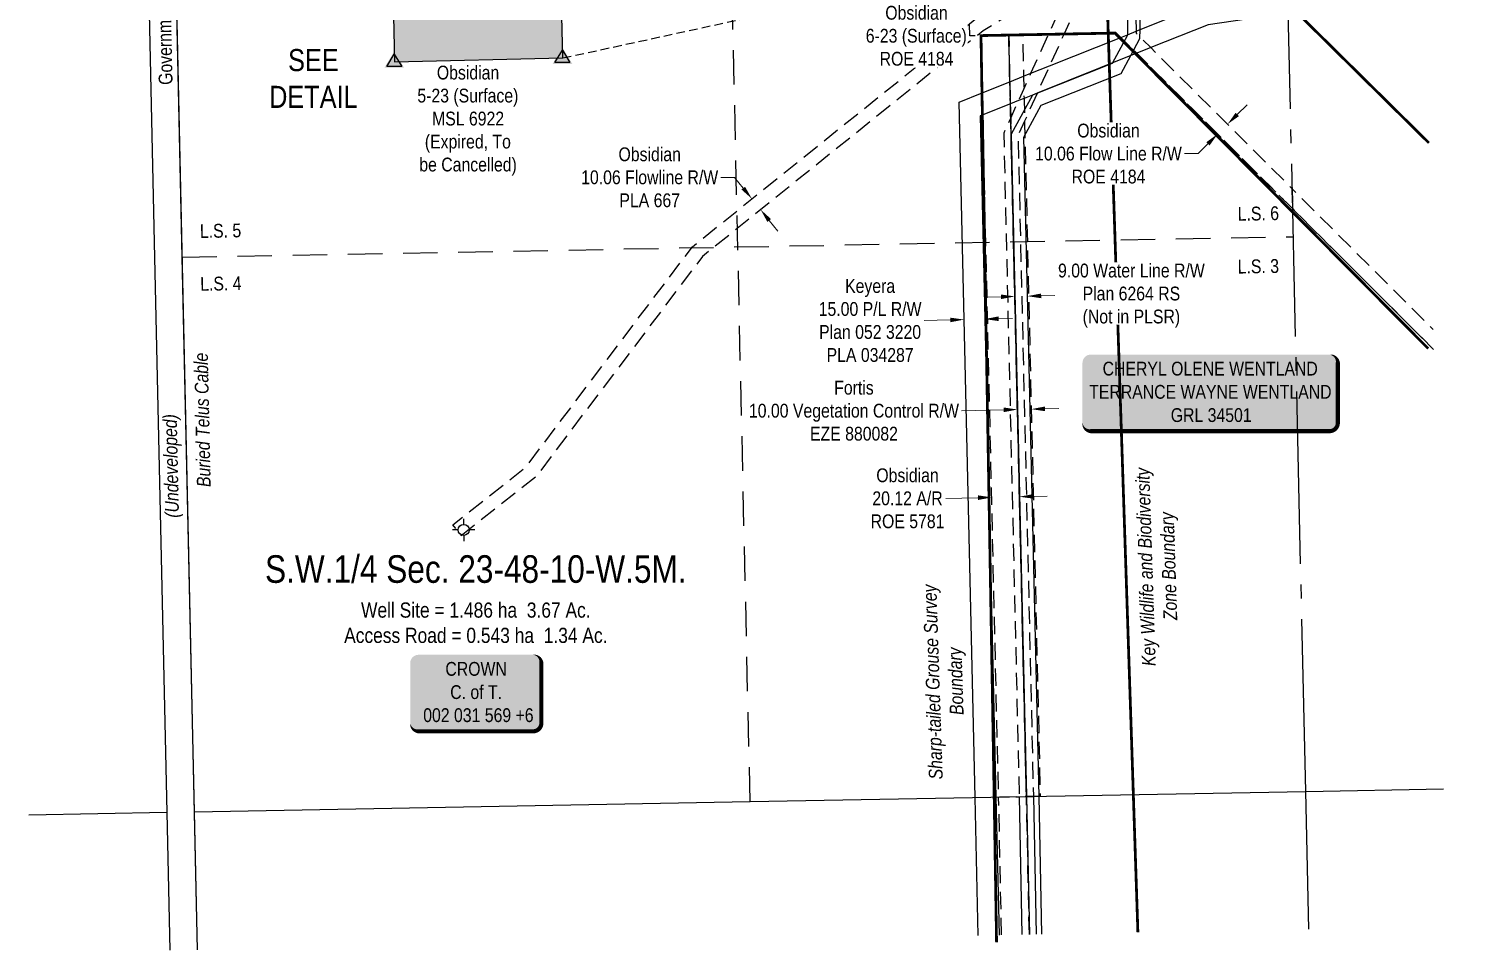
# Model space of a CAD drawing. Extents: x 606821 to 610947, y 5889970 to 5892627.
# Drawn here: x 609116 to 610159, y 5889971 to 5890639 of the extents above; entities that cross this region are included whole.
import ezdxf
from ezdxf.enums import TextEntityAlignment as Align

# ---------------------------------------------------------------- set-up
doc = ezdxf.new("R2010")
doc.units = 0
doc.header["$LTSCALE"] = 5
doc.header["$PDSIZE"] = 0.5
for name, pattern in [('DASHDOT2', [12.7, 6.35, -3.175, 0, -3.175]), ('foc-ACCESSROAD', [3.75, 2.5, -1.25]), ('foc-FLOWLINE', [3.75, 2.5, -1.25]), ('foc-LSD', [8, 5, -3]), ('foc-QUARTERLINE', [33, 25, -3, 2, -3]), ('foc-TIELINE', [1.875, 1.25, -0.625])]:
    doc.linetypes.add(name, pattern=pattern)
doc.layers.get('Defpoints').update_dxf_attribs({"color": 9})
for name, color, linetype in [('AS-OWNER', 7, 'Continuous'), ('AS-TELUS', 224, 'foc-TEL'), ('AS-WILDLIFE', 131, 'DASHDOT2'), ('C-AR', 13, 'foc-ACCESSROAD'), ('C-FLOWLINE', 13, 'foc-FLOWLINE'), ('C-RW', 13, 'Continuous'), ('C-SYMBOL', 7, 'Continuous'), ('C-WS', 13, 'foc-ACCESSROAD'), ('CG-NOTES', 7, 'Continuous'), ('DETAIL-T', 7, 'Continuous'), ('F-EZE', 190, 'foc-FLOWLINE'), ('F-RW', 190, 'Continuous'), ('F-WS', 190, 'foc-ACCESSROAD'), ('F-WS-S', 8, 'Continuous'), ('L-AREAREQUIRED', 7, 'Continuous'), ('L-MON', 1, 'Continuous'), ('L-QSEC', 8, 'foc-QUARTERLINE'), ('L-ROAD-T', 7, 'Continuous'), ('L-SEC', 7, 'Continuous'), ('L-SECTION-LSD', 7, 'foc-LSD'), ('L-TIE', 7, 'foc-TIELINE'), ('P-PROPOSED', 10, 'Continuous'), ('P-PROPOSED-H', 21, 'Continuous')]:
    doc.layers.add(name, color=color, linetype=linetype)
for name, color, linetype, lineweight in [('C-AR-T', 13, 'Continuous', 9), ('C-FLOWLINE-T', 13, 'Continuous', 9), ('C-RW-T', 13, 'Continuous', 9), ('C-WS-T', 13, 'Continuous', 9), ('F-EZE-T', 190, 'Continuous', 9), ('F-RW-T', 190, 'Continuous', 9), ('T-TEXT', 48, 'Continuous', 18)]:
    doc.layers.add(name, color=color, linetype=linetype, lineweight=lineweight)
doc.styles.add('100L', font='ARIALN.TTF', dxfattribs={"height": 11})
doc.styles.add('175L', font='ARIALN.TTF', dxfattribs={"height": 20})
doc.styles.add('240', font='ARIALN.TTF', dxfattribs={"height": 30})
doc.styles.add('80', font='ARIALN.TTF', dxfattribs={"height": 10})
doc.styles.add('80CG', font='ARIALN.TTF', dxfattribs={"height": 10})
doc.styles.add('80L', font='ARIALN.TTF', dxfattribs={"height": 10})
doc.styles.add('80LS', font='ARIALNI.TTF', dxfattribs={"height": 10})
doc.styles.add('foc-LtypeFont', font='ARIALN.TTF', dxfattribs={"height": 7.35})
doc.linetypes.add('foc-TEL', pattern='A,2,-1,["T",foc-LtypeFont,S=0.2,R=0,X=-0.425,Y=-0.75],-1.24,8', length=12.24)
doc.linetypes.add('foc-TEL-NOLINE', pattern='A,0,-2,["T",foc-LtypeFont,S=0.2,R=0,X=-0.425,Y=-0.75],-10.24', length=12.24)
doc.dimstyles.new('Compass 5 000', dxfattribs={"dimscale": 5, "dimtxt": 9, "dimasz": 2, "dimexe": 0.2, "dimexo": 0.0625, "dimgap": 0.5, "dimtad": 0, "dimtih": 1, "dimtoh": 1, "dimzin": 0, "dimdsep": 46, "dimtxsty": '80CG', "dimcen": 0.1, "dimse1": 1, "dimse2": 1, "dimclrd": 256, "dimclrt": 256, "dimaunit": 1, "dimadec": 4, "dimazin": 0, "dimtfac": 0.06, "dimtofl": 0, "dimtmove": 0, "dimatfit": 1, "dimfxl": 0.2, "dimtolj": 1, "dimtzin": 0, "dimlwd": -1, "dimarcsym": 0})

# ---------------------------------------------------------------- blocks, each defined once
blk = doc.blocks.new('*U41')
h = blk.add_hatch(color=59)
edge = h.paths.add_edge_path()
edge.add_line((-86.5, -28.5), (86.5, -28.5))
edge.add_arc((86.5, -22.5), 6, 270, 360)
edge.add_line((92.5, -22.5), (92.5, 21))
edge.add_arc((86.5, 21), 6, 0, 90)
edge.add_line((86.5, 27), (-86.5, 27))
edge.add_arc((-86.5, 21), 6, 90, 180)
edge.add_line((-92.5, 21), (-92.5, -22.5))
edge.add_arc((-86.5, -22.5), 6, 180, 270)
at = {"color": 1, "flags": 128}
blk.add_lwpolyline([(-86.5, -28.5, 3, 3, 0), (86.5, -28.5, 3, 3, 0.414214), (92.5, -22.5, 3, 3, 0), (92.5, 21, 3, 0, 0.414214), (86.5, 27, 0, 0, 0), (-86.5, 27, 0, 0, 0.414214), (-92.5, 21, 0, 0, 0), (-92.5, -22.5, 0, 3, 0.414214)], format="xyseb", close=True, dxfattribs=at)
blk.add_lwpolyline([(-31, -3.4, 0, 7.5, 0), (0, 0, 0, 0, 0)], format="xyseb", dxfattribs=at)
at = {"color": 1, "style": '80'}
blk.add_attdef('ENTER_TEXT_001', (-36, -5), '', height=10, dxfattribs=at)
blk = doc.blocks.new('*D44')
at = {"layer": 'C-AR-T', "transparency": 16777216}
for p, q in [((609803.3, 5890299.5), (609780.1, 5890299)), ((609843.4, 5890300.4), (609853.4, 5890300.7))]:
    blk.add_line(p, q, dxfattribs=at)
for points in [[(609843.4, 5890302.1), (609843.5, 5890298.8), (609833.4, 5890300.2)], [(609803.3, 5890301.2), (609803.3, 5890297.8), (609813.3, 5890299.7)]]:
    blk.add_solid(points, dxfattribs=at)
at = {"layer": 'Defpoints', "color": 0, "transparency": 16777216}
for p in [(609812.4, 5890339.9), (609832.5, 5890340.4), (609813.3, 5890299.7)]:
    blk.add_point(p, dxfattribs=at)
at = {"layer": 'C-AR-T', "transparency": 16777216, "insert": (609752.3, 5890299), "char_height": 10, "attachment_point": 5, "style": '80CG'}
blk.add_mtext('\\A1;Obsidian\\P20.12 A/R\\PROE 5781', dxfattribs=at)
blk = doc.blocks.new('*D45')
at = {"layer": 'C-FLOWLINE-T', "transparency": 16777216}
for p, q in [((609991.2, 5890577.3), (609998.3, 5890584.4)), ((609970, 5890556), (609962.9, 5890548.9)), ((609962.9, 5890548.9), (609952.9, 5890548.9))]:
    blk.add_line(p, q, dxfattribs=at)
for points in [[(609990, 5890578.5), (609992.4, 5890576.1), (609984.1, 5890570.2)], [(609968.8, 5890557.2), (609971.1, 5890554.8), (609977, 5890563.1)]]:
    blk.add_solid(points, dxfattribs=at)
at = {"layer": 'Defpoints', "color": 0, "transparency": 16777216}
for p in [(609976.6, 5890563.5), (609977, 5890563.1), (609983.7, 5890570.7)]:
    blk.add_point(p, dxfattribs=at)
at = {"layer": 'C-FLOWLINE-T', "transparency": 16777216, "insert": (609897.9, 5890548.9), "char_height": 10, "attachment_point": 5, "style": '80CG', "bg_fill": 3, "box_fill_scale": 1.1, "bg_fill_color": 256, "bg_fill_true_color": 13158600, "bg_fill_transparency": 0}
blk.add_mtext('\\A1;Obsidian\\P10.06 Flow Line R/W\\PROE 4184', dxfattribs=at)
blk = doc.blocks.new('*D46')
at = {"layer": 'C-RW-T', "transparency": 16777216}
for p, q in [((609627, 5890531.7), (609617, 5890531.7)), ((609633.3, 5890523.9), (609627, 5890531.7)), ((609652.1, 5890500.5), (609658.4, 5890492.7))]:
    blk.add_line(p, q, dxfattribs=at)
for points in [[(609634.6, 5890524.9), (609632, 5890522.9), (609639.6, 5890516.1)], [(609653.4, 5890501.5), (609650.8, 5890499.4), (609645.9, 5890508.3)]]:
    blk.add_solid(points, dxfattribs=at)
at = {"layer": 'Defpoints', "color": 0, "transparency": 16777216}
for p in [(609724.2, 5890584.2), (609730.5, 5890576.3), (609639.6, 5890516.1)]:
    blk.add_point(p, dxfattribs=at)
at = {"layer": 'C-RW-T', "transparency": 16777216, "insert": (609565.5, 5890531.7), "char_height": 10, "attachment_point": 5, "style": '80CG'}
blk.add_mtext('\\A1;Obsidian\\P10.06 Flowline R/W\\PPLA 667', dxfattribs=at)
blk = doc.blocks.new('*D50')
at = {"layer": 'C-RW-T', "transparency": 16777216}
for p, q in [((609820.1, 5890445.1), (609810.1, 5890444.9)), ((609849.1, 5890445.8), (609859.1, 5890446))]:
    blk.add_line(p, q, dxfattribs=at)
for points in [[(609820, 5890446.8), (609820.1, 5890443.5), (609830.1, 5890445.4)], [(609849.1, 5890447.5), (609849.2, 5890444.1), (609839.2, 5890445.6)]]:
    blk.add_solid(points, dxfattribs=at)
at = {"layer": 'Defpoints', "color": 0, "transparency": 16777216}
for p in [(609830.1, 5890444.6), (609839.2, 5890445.6), (609839.2, 5890444.8)]:
    blk.add_point(p, dxfattribs=at)
at = {"layer": 'C-RW-T', "transparency": 16777216, "insert": (609914.5, 5890446), "char_height": 10, "attachment_point": 5, "style": '80CG', "bg_fill": 3, "box_fill_scale": 1.1, "bg_fill_color": 256, "bg_fill_true_color": 13158600, "bg_fill_transparency": 0}
blk.add_mtext('\\A1;9.00 Water Line R/W\\PPlan 6264 RS\\P(Not in PLSR)', dxfattribs=at)
blk = doc.blocks.new('*D51')
at = {"layer": 'Defpoints', "color": 0, "transparency": 16777216}
for p in [(609831.4, 5890385.5), (609841.4, 5890385.7), (609842, 5890363.7)]:
    blk.add_point(p, dxfattribs=at)
at = {"layer": 'F-EZE-T', "transparency": 16777216}
for p, q in [((609822, 5890363.2), (609791.4, 5890362.5)), ((609851.9, 5890363.9), (609861.9, 5890364.1))]:
    blk.add_line(p, q, dxfattribs=at)
for points in [[(609821.9, 5890364.9), (609822, 5890361.5), (609831.9, 5890363.4)], [(609851.9, 5890365.6), (609852, 5890362.2), (609842, 5890363.7)]]:
    blk.add_solid(points, dxfattribs=at)
at = {"layer": 'F-EZE-T', "transparency": 16777216, "insert": (609713.5, 5890362.5), "char_height": 10, "attachment_point": 5, "style": '80CG'}
blk.add_mtext('\\A1;Fortis\\P10.00 Vegetation Control R/W\\PEZE 880082', dxfattribs=at)
blk = doc.blocks.new('*D52')
at = {"layer": 'Defpoints', "color": 0, "transparency": 16777216}
for p in [(609793.3, 5890428.6), (609793.6, 5890416.6), (609808.6, 5890417)]:
    blk.add_point(p, dxfattribs=at)
at = {"layer": 'F-RW-T', "transparency": 16777216}
for p, q in [((609783.3, 5890428.4), (609764.3, 5890427.9)), ((609818.3, 5890429.2), (609828.3, 5890429.4))]:
    blk.add_line(p, q, dxfattribs=at)
for points in [[(609783.3, 5890430), (609783.3, 5890426.7), (609793.3, 5890428.6)], [(609818.3, 5890430.9), (609818.4, 5890427.5), (609808.3, 5890429)]]:
    blk.add_solid(points, dxfattribs=at)
at = {"layer": 'F-RW-T', "transparency": 16777216, "insert": (609725.2, 5890427.9), "char_height": 10, "attachment_point": 5, "style": '80CG'}
blk.add_mtext('\\A1;Keyera\\P15.00 P/L R/W\\PPlan 052 3220\\PPLA 034287', dxfattribs=at)
blk = doc.blocks.new('*U55')
h = blk.add_hatch(color=255)
edge = h.paths.add_edge_path()
edge.add_line((-41.5, -28.5), (41.5, -28.5))
edge.add_arc((41.5, -22.5), 6, 270, 360)
edge.add_line((47.5, -22.5), (47.5, 21))
edge.add_arc((41.5, 21), 6, 0, 90)
edge.add_line((41.5, 27), (-41.5, 27))
edge.add_arc((-41.5, 21), 6, 90, 180)
edge.add_line((-47.5, 21), (-47.5, -22.5))
edge.add_arc((-41.5, -22.5), 6, 180, 270)
at = {"color": 14, "flags": 128}
blk.add_lwpolyline([(-41.5, -28.5, 3, 3, 0), (41.5, -28.5, 3, 3, 0.414214), (47.5, -22.5, 3, 3, 0), (47.5, 21, 3, 0, 0.414214), (41.5, 27, 0, 0, 0), (-41.5, 27, 0, 0, 0.414214), (-47.5, 21, 0, 0, 0), (-47.5, -22.5, 0, 3, 0.414214)], format="xyseb", close=True, dxfattribs=at)
blk.add_lwpolyline([(-18.8, -14.3, 0, 7.5, 0), (0, 0, 0, 0, 0)], format="xyseb", dxfattribs=at)
at = {"color": 14, "style": '80'}
blk.add_attdef('ENTER_TEXT_001', (-26.8, -4.9), '', height=10, dxfattribs=at)
blk = doc.blocks.new('GABD')
for p, q in [((-0.81, 0), (-1.62, 0)), ((0, 0.81), (0, 1.62)), ((1.62, 0), (0.81, 0)), ((0, -0.81), (0, -1.62))]:
    blk.add_line(p, q)
blk.add_circle((0, 0), 0.8)
blk = doc.blocks.new('TRIA')
blk.add_hatch(color=255).paths.add_polyline_path([(-0.04, 1.52), (-1.47, -0.87), (1.39, -0.87)])
blk = doc.blocks.new('TRIAA')
blk.add_blockref('TRIA', (0, 0))
blk = doc.blocks.new('TRIB')
at = {"color": 1}
blk.add_lwpolyline([(-1.12, -0.67), (-0.04, 1.13), (1.04, -0.67)], close=True, dxfattribs=at)
blk = doc.blocks.new('TRIBB')
blk.add_blockref('TRIB', (0, 0))
blk = doc.blocks.new('TRICC')
for name in ['TRIAA', 'TRIBB']:
    blk.add_blockref(name, (0, 0))
blk = doc.blocks.new('plspike')
blk.add_blockref('TRICC', (0, 0))

msp = doc.modelspace()

# ---------------------------------------------------------------- hatches: boundary and pattern name
at = {"layer": 'P-PROPOSED-H'}
h = msp.add_hatch(color=256, dxfattribs=at)
h.dxf.hatch_style = 1
h.paths.add_polyline_path([(609380.65, 5890615.469), (609502.491, 5890618.243), (609499.717, 5890740.082), (609377.876, 5890737.308)])

# ---------------------------------------------------------------- linework, layer by layer
at = {"layer": 'C-AR', "flags": 128}
msp.add_lwpolyline([(609827.325, 5890563.07), (609838.45, 5890082.804), (609833.418, 5890082.711), (609818.323, 5890082.434), (609807.198, 5890562.604), (609806.864, 5890577.072), (609806.494, 5890593.029), (609805.534, 5890634.487), (609825.66, 5890634.946), (609826.446, 5890601.022), (609826.817, 5890584.997), (609827.056, 5890574.694), (609827.325, 5890563.07)], close=True, dxfattribs=at)
at = {"layer": 'C-RW', "flags": 128}
for points in [[(609893.901, 5890988.394), (609896.03, 5890888.555), (609898.617, 5890773.982), (609913.06, 5890726.31), (609912.426, 5890680.353), (609911.942, 5890668.808), (609911.623, 5890635.148), (609911.62, 5890634.769), (609900.615, 5890614.366), (609842.801, 5890591.345), (609827.324, 5890563.069), (609838.453, 5890082.679), (609840.567, 5889982.88)], [(609849.707, 5889983.047), (609847.594, 5890082.895), (609836.466, 5890560.835), (609849.21, 5890583.942), (609907.1, 5890607.107), (609914.025, 5890619.948), (609920.735, 5890632.388), (609920.826, 5890638.831), (609922.084, 5890727.621), (609907.771, 5890775.395), (609905.653, 5890865.898), (609905.118, 5890888.719), (609903.019, 5890988.56)], [(609835.308, 5889982.783), (609833.418, 5890082.711), (609838.45, 5890082.804), (609843.483, 5890082.897), (609845.407, 5889982.968)]]:
    msp.add_lwpolyline(points, dxfattribs=at)
at = {"layer": 'C-WS', "flags": 128}
msp.add_lwpolyline([(609820.44, 5889982.511), (609818.323, 5890082.434), (609833.418, 5890082.711), (609838.45, 5890082.804), (609840.568, 5889982.88)], dxfattribs=at)
at = {"layer": 'F-EZE', "flags": 128}
msp.add_lwpolyline([(609837.115, 5890572.51), (609848.455, 5890082.988), (609843.483, 5890082.897), (609838.45, 5890082.804), (609827.325, 5890563.07), (609827.056, 5890574.694), (609826.817, 5890584.997), (609826.446, 5890601.022), (609825.66, 5890634.946), (609835.663, 5890635.174), (609836.362, 5890604.996), (609836.576, 5890595.761), (609836.734, 5890588.935), (609837.115, 5890572.51)], close=True, dxfattribs=at)
at = {"layer": 'L-QSEC'}
for p, q in [((610040.806, 5890086.528), (610023.733, 5890850.883)), ((610043.026, 5889986.593), (610040.806, 5890086.528))]:
    msp.add_line(p, q, dxfattribs=at)
at = {"layer": 'L-SEC'}
for p, q in [((609197.896, 5890875.751), (609206.746, 5890473.572)), ((609226.853, 5890473.94), (609218.002, 5890876.118)), ((609206.746, 5890473.572), (609215.597, 5890071.392)), ((609235.703, 5890071.762), (609226.853, 5890473.94)), ((609638.255, 5890079.144), (610040.806, 5890086.528)), ((610040.806, 5890086.528), (610140.751, 5890088.336)), ((609235.703, 5890071.762), (609638.255, 5890079.144)), ((609215.597, 5890071.392), (609115.658, 5890069.298)), ((609215.597, 5890071.392), (609217.85, 5889971.458)), ((609237.956, 5889971.827), (609235.703, 5890071.762))]:
    msp.add_line(p, q, dxfattribs=at)
at = {"layer": 'L-SECTION-LSD'}
for p, q in [((609638.255, 5890079.144), (609620.437, 5890883.488)), ((609226.853, 5890473.94), (610031.825, 5890488.641))]:
    msp.add_line(p, q, dxfattribs=at)
at = {"layer": 'L-TIE', "flags": 128}
msp.add_lwpolyline([(609502.491, 5890618.243), (610827.428, 5890905.901)], dxfattribs=at)
at = {"layer": 'P-PROPOSED'}
msp.add_lwpolyline([(609380.65, 5890615.469), (609502.491, 5890618.243), (609499.717, 5890740.082), (609377.876, 5890737.308)], close=True, dxfattribs=at)

# ---------------------------------------------------------------- block references
at = {"layer": 'AS-OWNER', "color": 3}
ref = msp.add_blockref('*U55', (609439.533, 5890158.631), dxfattribs=at)
ref.add_attrib('ENTER_TEXT_001', 'CROWN', (609417.473, 5890170.404), dxfattribs={"layer": '0', "color": 14, "height": 10, "style": '80'})
ref.add_attrib('ENTER_TEXT_002', 'C. of T.', (609420.968, 5890153.56), dxfattribs={"layer": '0', "color": 14, "height": 10, "style": '80'})
ref.add_attrib('ENTER_TEXT_003', ' 002 031 569 +6', (609398.233, 5890136.852), dxfattribs={"layer": '0', "color": 14, "height": 10, "style": '80'})
at = {"layer": 'CG-NOTES'}
ref = msp.add_blockref('*U41', (609971.573, 5890376.228), dxfattribs=at)
ref.add_attrib('ENTER_TEXT_001', 'CHERYL OLENE WENTLAND', (609893.653, 5890388.068), dxfattribs={"layer": '0', "color": 1, "height": 10, "style": '80'})
ref.add_attrib('ENTER_TEXT_002', 'TERRANCE WAYNE WENTLAND', (609883.933, 5890371.224), dxfattribs={"layer": '0', "color": 1, "height": 10, "style": '80'})
ref.add_attrib('ENTER_TEXT_003', 'GRL 34501', (609943.019, 5890354.38), dxfattribs={"layer": '0', "color": 1, "height": 10, "style": '80'})
at = {"layer": 'F-WS-S', "xscale": 4.997993300000004, "yscale": 4.997993300000004, "zscale": 4.997993300000004}
msp.add_blockref('GABD', (609430.768, 5890276.182), dxfattribs=at)
at = {"layer": 'L-MON', "xscale": 4.997993300000004, "yscale": 4.997993300000004, "zscale": 4.997993300000004}
for p in [(609502.491, 5890618.243), (609380.65, 5890615.469)]:
    msp.add_blockref('plspike', p, dxfattribs=at)

# ---------------------------------------------------------------- texts
at = {"layer": 'AS-TELUS', "insert": (609237.477, 5890306.792), "char_height": 9.99595, "attachment_point": 1, "rotation": 91.256053, "style": '80L'}
msp.add_mtext_dynamic_manual_height_columns('\\pi0.29886;{\\fArial Narrow|b0|i1|c0|p34;Buried Telus Cable}', width=97.19568, gutter_width=49.98, heights=[0], dxfattribs=at)
at = {"layer": 'AS-WILDLIFE', "char_height": 10, "attachment_point": 5, "rotation": 91.886759, "style": '240'}
for s, width, insert in [('{\\fArial Narrow|b0|i1|c0|p34;Key Wildlife and Biodiversity Zone Boundary}', 144.70437, (609934.654, 5890249.617)), ('{\\fArial Narrow|b0|i1|c0|p34;Sharp-tailed Grouse Survey Boundary}', 142.16003, (609780.355, 5890166.203))]:
    msp.add_mtext_dynamic_manual_height_columns(s, width=width, gutter_width=45, heights=[0], dxfattribs=dict(at, insert=insert))
at = {"layer": 'C-SYMBOL', "color": 3, "style": '175L'}
msp.add_text('S.W.1/4 Sec. 23-48-10-W.5M.', height=19.99197, dxfattribs=at).set_placement((609439.533, 5890231.79), align=Align.BOTTOM_CENTER)
at = {"layer": 'C-WS-T', "insert": (609396.895, 5890612.659), "char_height": 9.99598, "attachment_point": 1, "style": '175L'}
msp.add_mtext_dynamic_manual_height_columns('\\pi14.389;Obsidian\\P\\pi0.2784;5-23 (Surface)\\P\\pi10.926;MSL 6922\\P\\pi5.6787;(Expired, To \\P\\pi1.683;be Cancelled)', width=72.59468, gutter_width=99.96, heights=[0], dxfattribs=at)
at = {"layer": 'DETAIL-T', "color": 3, "insert": (609321.849, 5890603.398), "char_height": 15.9936, "width": 63.61059, "attachment_point": 5, "style": '80CG'}
msp.add_mtext('SEE\\PDETAIL', dxfattribs=at)
at = {"layer": 'L-AREAREQUIRED', "color": 5, "insert": (609439.533, 5890223.527), "char_height": 10.99559, "width": 189.87756, "attachment_point": 2, "style": '100L'}
msp.add_mtext('Well Site = 1.486 ha  3.67 Ac.\\PAccess Road = 0.543 ha  1.34 Ac.', dxfattribs=at)
at = {"layer": 'L-ROAD-T', "style": '80L'}
msp.add_text('Government Road Allowance', height=10, rotation=91.260595, dxfattribs=at).set_placement((609213.204, 5890673.217), align=Align.MIDDLE_CENTER)
at = {"layer": 'T-TEXT', "style": '80LS'}
msp.add_text('(Undeveloped)', height=10, rotation=91.260595, dxfattribs=at).set_placement((609218.642, 5890322.499), align=Align.MIDDLE_CENTER)

# ---------------------------------------------------------------- dimensions: what is measured, and where the dimension line sits
at = {"layer": 'C-AR-T'}
dim = msp.add_linear_dim(base=(609813.289, 5890299.728), p1=(609832.48, 5890340.398), p2=(609812.355, 5890339.93), angle=181.331594, text='Obsidian\\P20.12 A/R\\PROE 5781', dimstyle='Compass 5 000', dxfattribs=at)
dim.commit()
dim.dimension.update_dxf_attribs({"geometry": '*D44', "text_midpoint": (609752.31, 5890298.956), "dimtype": 161})
at = {"layer": 'C-RW-T'}
dim = msp.add_linear_dim(base=(609639.566, 5890516.109), p1=(609730.465, 5890576.34), p2=(609724.155, 5890584.182), angle=128.825376, text='Obsidian\\P10.06 Flowline R/W\\PPLA 667', dimstyle='Compass 5 000', dxfattribs=at)
dim.commit()
dim.dimension.update_dxf_attribs({"geometry": '*D46', "text_midpoint": (609565.533, 5890531.69), "dimtype": 161})

# ---------------------------------------------------------------- next in the draw order: texts
at = {"layer": 'L-SECTION-LSD', "char_height": 10, "attachment_point": 1, "rotation": 1.046269, "style": '100L', "bg_fill": 3, "box_fill_scale": 1.5, "bg_fill_color": 256, "bg_fill_transparency": 0}
for s, width, insert in [('L.S. 6', 30.48313, (609991.419, 5890510.233)), ('\\pi1.7586;L.S. 5', 30.40114, (609237.748, 5890497.715)), ('L.S. 3', 30.37591, (609991.416, 5890471.948)), ('\\pi1.986;L.S. 4', 30.53989, (609237.745, 5890459.43))]:
    msp.add_mtext_dynamic_manual_height_columns(s, width=width, gutter_width=55, heights=[0], dxfattribs=dict(at, insert=insert))

# ---------------------------------------------------------------- next in the draw order: linework, layer by layer
at = {"layer": 'AS-TELUS', "linetype": 'foc-TEL-NOLINE', "flags": 128}
msp.add_lwpolyline([(609237.901, 5889971.826), (609218.002, 5890876.119), (609215.811, 5890976.054)], dxfattribs=at)
at = {"layer": 'AS-WILDLIFE', "const_width": 2, "flags": 128}
for points in [[(609919.212, 5889984.322), (609892.627, 5890791.324), (610130.068, 5890556.68)], [(610129.591, 5890407.549), (610027.246, 5890510.637), (609902.653, 5890636.288), (609805.534, 5890634.487), (609815.177, 5890077.11), (609816.814, 5889977.139)]]:
    msp.add_lwpolyline(points, dxfattribs=at)
at = {"layer": 'C-FLOWLINE', "flags": 128}
for points in [[(609882.622, 5890988.189), (609885.071, 5890888.323), (609887.896, 5890773.09), (609888.395, 5890752.743), (609888.712, 5890739.798), (609888.8, 5890736.345), (609888.867, 5890733.503), (609889.716, 5890702.527), (609889.765, 5890700.401), (609889.9, 5890695.832), (609894.72, 5890695.95), (609902.183, 5890696.133), (609902.353, 5890689.226), (609902.43, 5890686.071), (609890.975, 5890685.79), (609888.277, 5890685.724), (609865.743, 5890635.859), (609855.206, 5890612.545), (609846.252, 5890592.73), (609837.114, 5890572.51), (609832.383, 5890562.041), (609843.483, 5890082.896), (609838.45, 5890082.804), (609833.418, 5890082.712), (609822.266, 5890564.098), (609827.056, 5890574.694), (609832.781, 5890587.364), (609836.575, 5890595.761), (609841.718, 5890607.141), (609854.582, 5890635.605), (609873.768, 5890678.06), (609807.119, 5890638.008), (609802.662, 5890634.421), (609603.766, 5890474.384), (609482.998, 5890314.628), (609429.005, 5890271.942), (609422.762, 5890279.837), (609475.744, 5890321.724), (609596.487, 5890481.446), (609795.762, 5890641.788), (609801.345, 5890646.281), (609879.89, 5890693.483), (609879.832, 5890695.817), (609879.495, 5890709.584), (609879.146, 5890723.826), (609878.772, 5890739.068), (609873.679, 5890741.875), (609871.268, 5890743.203), (609852.228, 5890753.698), (609845.486, 5890757.414), (609828.852, 5890766.583), (609813.803, 5890774.851), (609812.643, 5890775.516), (609669.509, 5890823.442), (609518.713, 5890881.609), (609432.368, 5890914.926), (609256.555, 5890976.796)], [(610133.484, 5890406.92), (610031.374, 5890508.838), (610031.049, 5890523.381), (610133.152, 5890421.467)]]:
    msp.add_lwpolyline(points, dxfattribs=at)
at = {"layer": 'C-WS', "flags": 128}
msp.add_lwpolyline([(609894.939, 5890988.413), (609897.186, 5890888.546), (609900.028, 5890758.625), (609915.108, 5890759.002), (609916.994, 5890676.261), (609917.038, 5890674.334), (609917.874, 5890637.649), (609917.905, 5890636.312), (609928.499, 5890625.737), (610031.049, 5890523.381), (610031.374, 5890508.838), (609918.327, 5890621.668), (609906.77, 5890633.203), (609903.253, 5890636.714), (609865.743, 5890635.859), (609854.582, 5890635.605), (609835.663, 5890635.174), (609825.66, 5890634.946), (609805.534, 5890634.487), (609802.662, 5890634.421), (609797.423, 5890634.302), (609794.648, 5890756.552), (609822.569, 5890756.893), (609831.519, 5890757.096), (609833.557, 5890757.143), (609845.486, 5890757.414), (609865.177, 5890758.041), (609873.553, 5890758.054), (609878.193, 5890758.16), (609879.983, 5890758.201), (609879.912, 5890761.373), (609879.626, 5890773.263), (609876.924, 5890883.956), (609876.752, 5890888.171), (609875.3, 5890966.341), (609874.812, 5890988.047)], dxfattribs=at)
at = {"layer": 'F-RW', "flags": 128}
for points in [[(609803.584, 5889982.201), (609801.305, 5890082.121), (609789.638, 5890586.277), (609806.494, 5890593.029), (609826.446, 5890601.022), (609836.362, 5890604.996), (609841.718, 5890607.142), (609855.206, 5890612.545), (609906.77, 5890633.203), (609911.623, 5890635.148), (609917.874, 5890637.649), (609920.826, 5890638.831), (609966.369, 5890656.957), (610027.531, 5890665.689), (610027.869, 5890665.738), (610127.257, 5890679.929)], [(610127.601, 5890664.868), (610028.205, 5890650.684), (610027.866, 5890650.636), (609970.15, 5890642.399), (609928.499, 5890625.737), (609918.327, 5890621.668), (609914.025, 5890619.947), (609846.252, 5890592.73), (609842.801, 5890591.345), (609836.734, 5890588.935), (609832.781, 5890587.365), (609826.817, 5890584.997), (609806.864, 5890577.072), (609804.901, 5890576.292), (609816.376, 5890082.398), (609818.697, 5889982.479)]]:
    msp.add_lwpolyline(points, dxfattribs=at)
at = {"layer": 'F-WS', "flags": 128}
msp.add_lwpolyline([(609840.568, 5889982.88), (609838.45, 5890082.804), (609827.325, 5890563.07), (609827.056, 5890574.694), (609826.817, 5890584.997), (609826.446, 5890601.022), (609825.66, 5890634.946), (609835.663, 5890635.174), (609854.582, 5890635.605), (609865.743, 5890635.859), (609903.253, 5890636.714), (609906.77, 5890633.203), (609918.327, 5890621.668), (610031.374, 5890508.838), (610133.484, 5890406.92)], dxfattribs=at)

# ---------------------------------------------------------------- next in the draw order: texts
at = {"layer": 'C-WS-T', "insert": (609721.808, 5890656.022), "char_height": 9.99598, "attachment_point": 1, "style": '175L', "bg_fill": 3, "box_fill_scale": 1.15, "bg_fill_color": 256, "bg_fill_true_color": 256, "bg_fill_transparency": 0}
msp.add_mtext_dynamic_manual_height_columns('\\pi14.389;Obsidian\\P\\pi0.25454;6-23 (Surface)\\P\\pi10.285;ROE 4184', width=72.59468, gutter_width=99.96, heights=[0], dxfattribs=at)

# ---------------------------------------------------------------- next in the draw order: dimensions: what is measured, and where the dimension line sits
at = {"layer": 'C-FLOWLINE-T'}
dim = msp.add_aligned_dim(p1=(609983.689, 5890570.651), p2=(609976.579, 5890563.527), distance=0.614, text='Obsidian\\P10.06 Flow Line R/W\\PROE 4184', dimstyle='Compass 5 000', override={"dimtfill": 1}, dxfattribs=at)
dim.commit()
dim.dimension.update_dxf_attribs({"geometry": '*D45', "text_midpoint": (609897.887, 5890548.937)})

# ---------------------------------------------------------------- next in the draw order: dimensions: what is measured, and where the dimension line sits
at = {"layer": 'C-RW-T'}
dim = msp.add_aligned_dim(p1=(609830.069, 5890444.581), p2=(609839.168, 5890444.794), distance=0.772, text='9.00 Water Line R/W\\PPlan 6264 RS\\P(Not in PLSR)', dimstyle='Compass 5 000', override={"dimtfill": 1}, dxfattribs=at)
dim.commit()
dim.dimension.update_dxf_attribs({"geometry": '*D50', "text_midpoint": (609914.53, 5890446.033)})

# ---------------------------------------------------------------- next in the draw order: dimensions: what is measured, and where the dimension line sits
at = {"layer": 'F-EZE-T'}
dim = msp.add_linear_dim(base=(609841.952, 5890363.681), p1=(609831.437, 5890385.485), p2=(609841.44, 5890385.718), angle=1.331418, text='Fortis\\P10.00 Vegetation Control R/W\\PEZE 880082', dimstyle='Compass 5 000', dxfattribs=at)
dim.commit()
dim.dimension.update_dxf_attribs({"geometry": '*D51', "text_midpoint": (609713.458, 5890362.505), "dimtype": 161})
at = {"layer": 'F-RW-T'}
dim = msp.add_linear_dim(base=(609793.287, 5890428.608), p1=(609808.604, 5890416.985), p2=(609793.565, 5890416.636), angle=181.329974, text='Keyera\\P15.00 P/L R/W\\PPlan 052 3220\\PPLA 034287', dimstyle='Compass 5 000', dxfattribs=at)
dim.commit()
dim.dimension.update_dxf_attribs({"geometry": '*D52', "text_midpoint": (609725.167, 5890427.934), "dimtype": 161})

doc.saveas('drawing.dxf')
